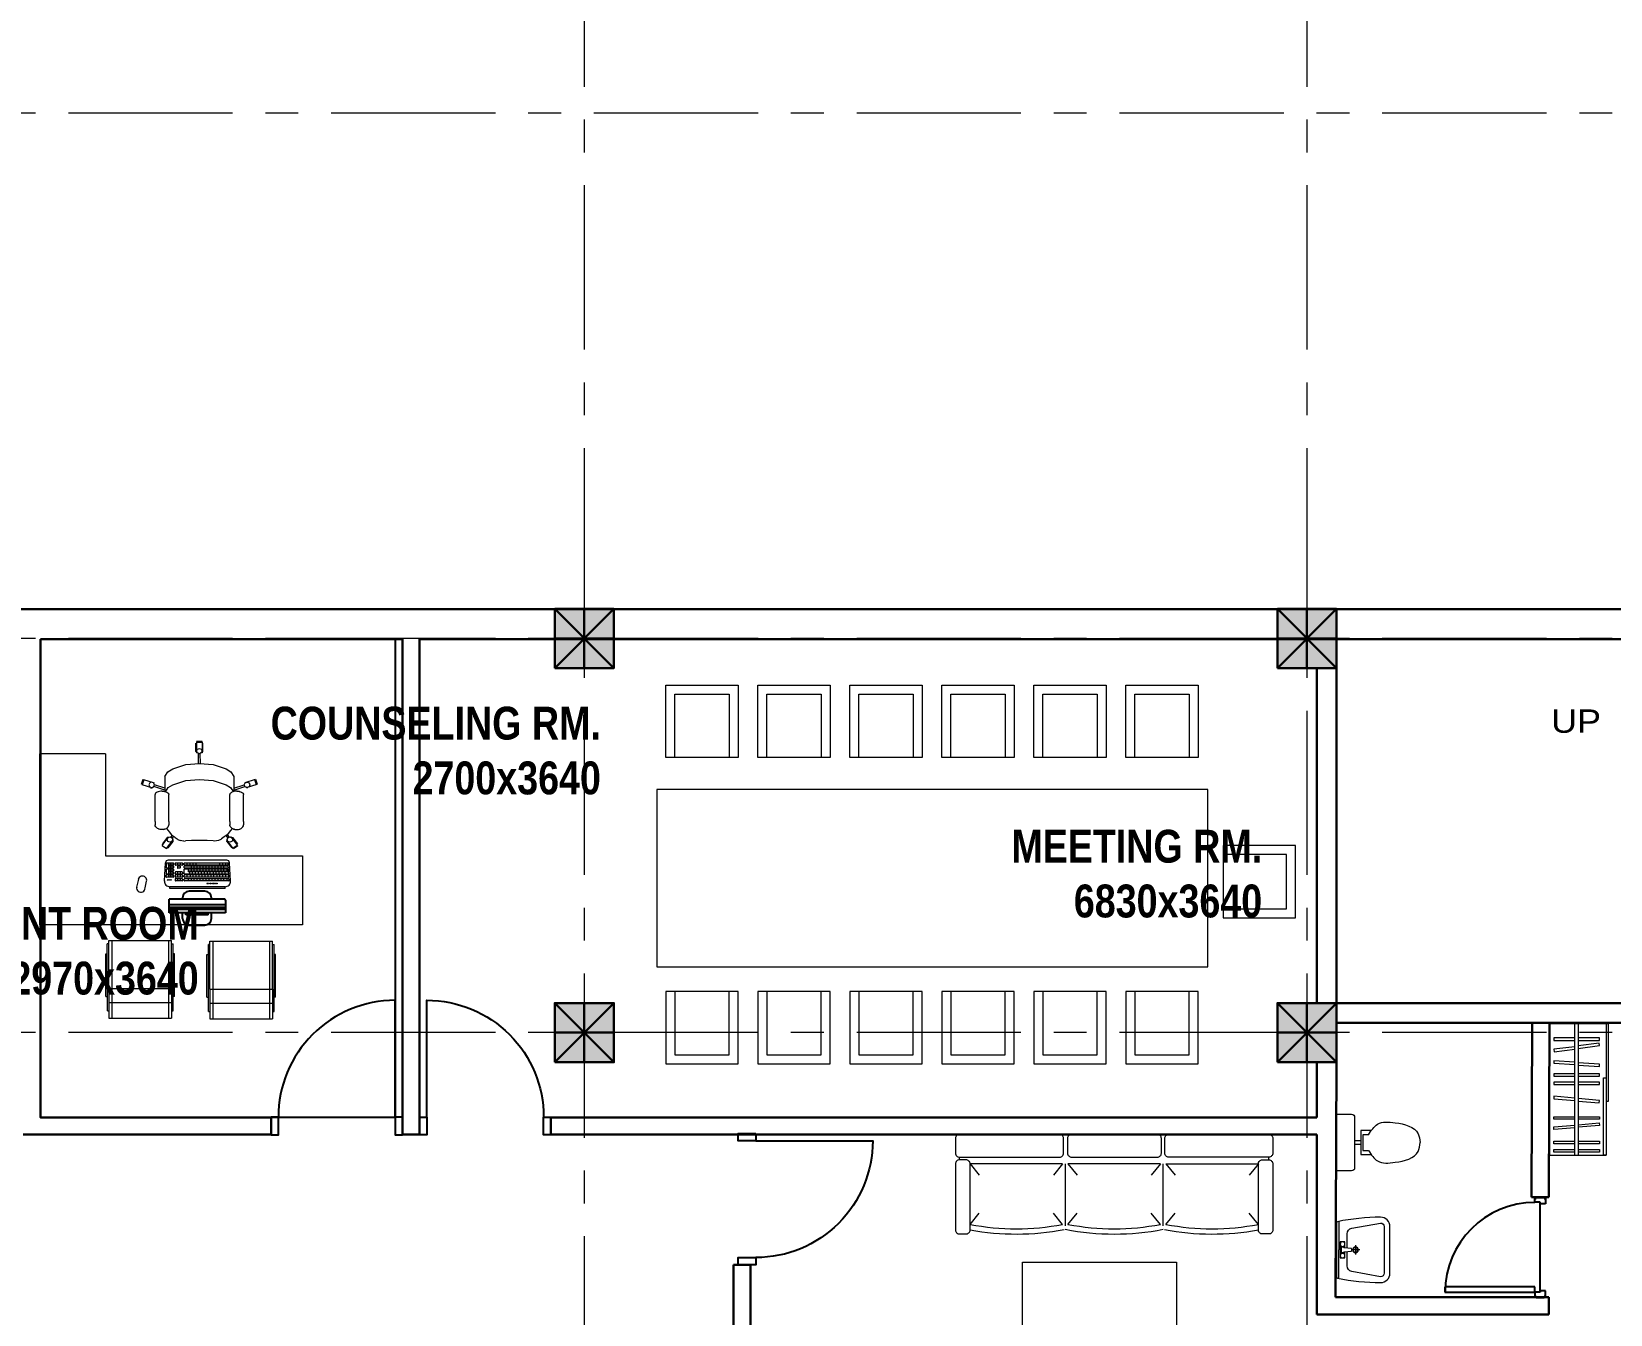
# Model space of a CAD drawing. Header units: metres. Extents: x 319894 to 3389272, y 120 to 6136017.
# Drawn here: x 321651.53 to 321663.54, y 3068011.81 to 3068021.57 of the extents above; entities that cross this region are included whole.
import ezdxf

# ---------------------------------------------------------------- set-up
doc = ezdxf.new("R2010")
doc.units = ezdxf.units.M
doc.header["$MEASUREMENT"] = 0
for name, pattern in [('CENTER', [2, 1.25, -0.25, 0.25, -0.25]), ('HIDDEN', [0.375, 0.25, -0.125]), ('Solid', [0])]:
    doc.linetypes.add(name, pattern=pattern)
doc.layers.get('Defpoints').update_dxf_attribs({"color": 254})
for name, color, linetype, lineweight in [('A 0.13 sanitary', 181, 'Continuous', 0), ('a_MUEBLE', 255, 'Continuous', 5), ('centerline', 255, 'HIDDEN', 5), ('column', 50, 'Continuous', 30), ('Fixtures', 31, 'Continuous', 20), ('furniture', 43, 'Continuous', 18), ('hatch', 252, 'Continuous', 15), ('MOBILIARIO1', 144, 'Continuous', 5), ('waall', 1, 'Continuous', 40), ('wall', 4, 'Continuous', 30)]:
    doc.layers.add(name, color=color, linetype=linetype, lineweight=lineweight)
for name, color, linetype in [('A-TEXT', 7, 'Continuous'), ('door_cad-block.com', 7, 'Continuous'), ('TEXT', 255, 'Continuous')]:
    doc.layers.add(name, color=color, linetype=linetype)
doc.styles.add('Estilo_Generado_3', font='arial.ttf', dxfattribs={"width": 1.1})
doc.styles.get("Standard").update_dxf_attribs({"font": 'arial.ttf'})

# ---------------------------------------------------------------- blocks, each defined once
blk = doc.blocks.new('column')
at = {"layer": 'hatch'}
h = blk.add_hatch(color=256, dxfattribs=at)
h.dxf.hatch_style = 1
h.paths.add_polyline_path([(0, 0), (0.45, 0), (0.45, 0.45), (0, 0.45)])
at = {"layer": 'column'}
for p, q in [((0, 0.45), (0.45, 0)), ((0, 0), (0.45, 0.45)), ((0.225, 0.45), (0.225, 0)), ((0, 0.225), (0.45, 0.225))]:
    blk.add_line(p, q, dxfattribs=at)
blk.add_lwpolyline([(0, 0), (0.45, 0), (0.45, 0.45), (0, 0.45)], close=True, dxfattribs=at)
blk = doc.blocks.new('FINAL GRIDTOP FLOOR')
at = {"layer": 'centerline', "linetype": 'CENTER'}
for p, q in [((322215.75, 3068092.516), (322215.75, 3068054.857)), ((322215.75, 3068092.516), (322215.75, 3068054.857)), ((322221.25, 3068092.516), (322221.25, 3068054.857)), ((322221.25, 3068092.516), (322221.25, 3068054.857)), ((322221.25, 3068092.516), (322221.25, 3068054.857)), ((322221.25, 3068092.516), (322221.25, 3068054.857)), ((322233.073, 3068073.066), (322185.967, 3068073.066)), ((322233.073, 3068069.066), (322185.967, 3068069.066)), ((322233.073, 3068069.066), (322185.967, 3068069.066)), ((322233.073, 3068066.066), (322185.967, 3068066.066)), ((322233.073, 3068066.066), (322185.967, 3068066.066))]:
    blk.add_line(p, q, dxfattribs=at)
at = {"layer": 'wall'}
for p in [(322215.525, 3068068.841), (322221.025, 3068068.841), (322215.525, 3068065.841), (322221.025, 3068065.841)]:
    blk.add_blockref('column', p, dxfattribs=at)
blk = doc.blocks.new('CHAIRCONFERENCE')
for p, q in [((0, 609.6), (0, 0)), ((609.6, 609.6), (0, 609.6)), ((76.2, 533.4), (76.2, 0)), ((533.4, 533.4), (76.2, 533.4)), ((533.4, 0), (533.4, 533.4)), ((609.6, 0), (609.6, 609.6)), ((0, 0), (609.6, 0))]:
    blk.add_line(p, q)
blk = doc.blocks.new('*U629')
at = {"color": 0}
for points in [[(-900, 0), (-850, 0), (-850, 121), (-900, 121)], [(-50, 0), (0, 0), (0, 121), (-50, 121)]]:
    blk.add_lwpolyline(points, close=True, dxfattribs=at)
at = {"color": 0, "linetype": 'ByBlock', "ltscale": 10}
blk.add_lwpolyline([(-850, 0), (-850, -800, 0.414214), (-50, 0)], format="xyb", dxfattribs=at)
blk = doc.blocks.new('SILLA3')
at = {"layer": 'MOBILIARIO1'}
for p, q in [((389.0278, 372.941), (389.0279, 373.3228)), ((389.2082, 373.3228), (389.0279, 373.3228)), ((389.2082, 373.3046), (389.0279, 373.3047)), ((389.0732, 373.3228), (389.0732, 373.3319)), ((389.0732, 373.3319), (389.4805, 373.3318)), ((389.1218, 373.3228), (389.1217, 372.941)), ((389.1605, 373.341), (389.4205, 373.3409)), ((389.1605, 373.341), (389.1605, 373.3319)), ((389.208, 372.9409), (389.2082, 373.3228)), ((389.2082, 373.3228), (389.5005, 373.3227)), ((389.5004, 373.3045), (389.2082, 373.3046)), ((389.4205, 373.3409), (389.4205, 373.3318)), ((389.4805, 373.3227), (389.4805, 373.3318)), ((389.5003, 372.9408), (389.5005, 373.3227)), ((389.208, 372.9591), (389.0278, 372.9592)), ((389.208, 372.9409), (389.0278, 372.941)), ((389.073, 372.9319), (389.073, 372.941)), ((389.073, 372.9319), (389.4803, 372.9318)), ((389.1603, 372.9228), (389.1603, 372.9319)), ((389.1603, 372.9228), (389.4203, 372.9227)), ((389.5003, 372.959), (389.208, 372.9591)), ((389.208, 372.9409), (389.5003, 372.9408)), ((389.4203, 372.9227), (389.4203, 372.9318)), ((389.4803, 372.9408), (389.4803, 372.9318))]:
    blk.add_line(p, q, dxfattribs=at)
blk = doc.blocks.new('chair')
at = {"color": 2}
for p, q in [((321983.037, 3068075.37), (321983.076, 3068075.382)), ((321983.563, 3068075.203), (321983.539, 3068075.236)), ((321982.751, 3068074.924), (321982.751, 3068074.966)), ((321983.037, 3068074.52), (321983.076, 3068074.508))]:
    blk.add_line(p, q, dxfattribs=at)
at = {"layer": 'MOBILIARIO1', "linetype": 'Continuous'}
for p, q in [((321983.037, 3068075.37), (321983.062, 3068075.29)), ((321983.076, 3068075.383), (321983.101, 3068075.302)), ((321983.097, 3068075.301), (321983.101, 3068075.302)), ((321983.103, 3068075.314), (321983.1, 3068075.307)), ((321983.015, 3068075.207), (321983.087, 3068075.208)), ((321983.062, 3068075.29), (321983.066, 3068075.291)), ((321983.102, 3068075.208), (321983.078, 3068075.287)), ((321983.087, 3068075.208), (321983.091, 3068075.208)), ((321983.118, 3068075.208), (321983.09, 3068075.291)), ((321983.091, 3068075.208), (321983.109, 3068075.208)), ((321983.109, 3068075.208), (321983.12, 3068075.208)), ((321983.12, 3068075.208), (321983.128, 3068075.208)), ((321983.126, 3068075.23), (321983.127, 3068075.239)), ((321983.126, 3068075.23), (321983.127, 3068075.22)), ((321983.127, 3068075.24), (321983.128, 3068075.249)), ((321983.127, 3068075.24), (321983.127, 3068075.239)), ((321983.127, 3068075.22), (321983.128, 3068075.21)), ((321983.127, 3068075.22), (321983.127, 3068075.22)), ((321983.128, 3068075.25), (321983.13, 3068075.259)), ((321983.128, 3068075.25), (321983.128, 3068075.249)), ((321983.128, 3068075.21), (321983.13, 3068075.201)), ((321983.128, 3068075.21), (321983.128, 3068075.21)), ((321983.13, 3068075.259), (321983.134, 3068075.267)), ((321983.13, 3068075.201), (321983.134, 3068075.193)), ((321983.134, 3068075.267), (321983.138, 3068075.273)), ((321983.134, 3068075.193), (321983.138, 3068075.186)), ((321983.138, 3068075.273), (321983.142, 3068075.278)), ((321983.138, 3068075.186), (321983.142, 3068075.181)), ((321983.142, 3068075.278), (321983.147, 3068075.281)), ((321983.142, 3068075.181), (321983.147, 3068075.178)), ((321983.147, 3068075.281), (321983.151, 3068075.282)), ((321983.356, 3068075.282), (321983.151, 3068075.282)), ((321983.356, 3068075.282), (321983.365, 3068075.282)), ((321983.365, 3068075.282), (321983.374, 3068075.282)), ((321983.374, 3068075.282), (321983.382, 3068075.282)), ((321983.389, 3068075.281), (321983.382, 3068075.282)), ((321983.391, 3068075.28), (321983.389, 3068075.281)), ((321983.397, 3068075.277), (321983.391, 3068075.28)), ((321983.397, 3068075.182), (321983.391, 3068075.179)), ((321983.403, 3068075.272), (321983.397, 3068075.277)), ((321983.403, 3068075.187), (321983.397, 3068075.182)), ((321983.408, 3068075.266), (321983.403, 3068075.272)), ((321983.408, 3068075.193), (321983.403, 3068075.187)), ((321983.409, 3068075.264), (321983.408, 3068075.266)), ((321983.408, 3068075.193), (321983.409, 3068075.196)), ((321983.413, 3068075.257), (321983.409, 3068075.264)), ((321983.413, 3068075.203), (321983.409, 3068075.196)), ((321983.409, 3068075.195), (321983.426, 3068075.182)), ((321983.414, 3068075.254), (321983.413, 3068075.257)), ((321983.413, 3068075.203), (321983.414, 3068075.206)), ((321983.415, 3068075.25), (321983.414, 3068075.254)), ((321983.414, 3068075.206), (321983.415, 3068075.209)), ((321983.417, 3068075.244), (321983.415, 3068075.25)), ((321983.417, 3068075.216), (321983.415, 3068075.209)), ((321983.417, 3068075.241), (321983.417, 3068075.244)), ((321983.418, 3068075.237), (321983.417, 3068075.241)), ((321983.417, 3068075.219), (321983.418, 3068075.222)), ((321983.417, 3068075.216), (321983.417, 3068075.219)), ((321983.418, 3068075.234), (321983.418, 3068075.237)), ((321983.418, 3068075.23), (321983.418, 3068075.234)), ((321983.418, 3068075.226), (321983.418, 3068075.23)), ((321983.418, 3068075.222), (321983.418, 3068075.226)), ((321983.426, 3068075.182), (321983.458, 3068075.158)), ((321983.539, 3068075.237), (321983.473, 3068075.187)), ((321983.473, 3068075.187), (321983.475, 3068075.184)), ((321983.477, 3068075.19), (321983.478, 3068075.198)), ((321983.478, 3068075.198), (321983.528, 3068075.235)), ((321983.563, 3068075.203), (321983.497, 3068075.153)), ((321983.508, 3068075.155), (321983.558, 3068075.192)), ((321983.147, 3068075.178), (321983.151, 3068075.177)), ((321983.356, 3068075.177), (321983.151, 3068075.177)), ((321983.356, 3068075.177), (321983.365, 3068075.177)), ((321983.365, 3068075.177), (321983.374, 3068075.177)), ((321983.374, 3068075.177), (321983.382, 3068075.177)), ((321983.389, 3068075.178), (321983.382, 3068075.177)), ((321983.382, 3068075.177), (321983.382, 3068075.177)), ((321983.389, 3068075.178), (321983.391, 3068075.179)), ((321983.458, 3068075.158), (321983.475, 3068075.171)), ((321983.458, 3068075.158), (321983.459, 3068075.156)), ((321983.459, 3068075.156), (321983.474, 3068075.135)), ((321983.465, 3068075.148), (321983.483, 3068075.161)), ((321983.474, 3068075.135), (321983.49, 3068075.114)), ((321983.49, 3068075.114), (321983.492, 3068075.112)), ((321983.492, 3068075.112), (321983.494, 3068075.109)), ((321983.494, 3068075.157), (321983.497, 3068075.153)), ((321983.494, 3068075.109), (321983.501, 3068075.092)), ((321983.508, 3068075.155), (321983.501, 3068075.156)), ((321983.501, 3068075.092), (321983.504, 3068075.076)), ((321983.504, 3068075.076), (321983.506, 3068075.06)), ((321982.751, 3068074.966), (321982.833, 3068074.966)), ((321982.823, 3068074.972), (321982.761, 3068074.972)), ((321982.823, 3068074.972), (321982.828, 3068074.966)), ((321982.833, 3068074.966), (321982.833, 3068074.962)), ((321982.916, 3068074.953), (321982.84, 3068074.952)), ((321983.505, 3068075.049), (321983.501, 3068075.003)), ((321983.501, 3068075.004), (321983.501, 3068074.886)), ((321983.506, 3068075.06), (321983.505, 3068075.049)), ((321982.751, 3068074.924), (321982.833, 3068074.924)), ((321982.823, 3068074.919), (321982.761, 3068074.919)), ((321982.828, 3068074.924), (321982.823, 3068074.919)), ((321982.833, 3068074.928), (321982.833, 3068074.924)), ((321982.916, 3068074.938), (321982.84, 3068074.939)), ((321983.501, 3068074.887), (321983.505, 3068074.84)), ((321983.506, 3068074.828), (321983.504, 3068074.813)), ((321983.506, 3068074.828), (321983.505, 3068074.84)), ((321983.134, 3068074.698), (321983.138, 3068074.704)), ((321983.138, 3068074.704), (321983.142, 3068074.709)), ((321983.142, 3068074.709), (321983.147, 3068074.712)), ((321983.147, 3068074.712), (321983.151, 3068074.713)), ((321983.356, 3068074.713), (321983.151, 3068074.713)), ((321983.356, 3068074.713), (321983.365, 3068074.713)), ((321983.365, 3068074.713), (321983.374, 3068074.713)), ((321983.374, 3068074.713), (321983.382, 3068074.713)), ((321983.382, 3068074.713), (321983.382, 3068074.713)), ((321983.389, 3068074.712), (321983.382, 3068074.713)), ((321983.389, 3068074.712), (321983.391, 3068074.711)), ((321983.397, 3068074.708), (321983.391, 3068074.711)), ((321983.403, 3068074.703), (321983.397, 3068074.708)), ((321983.408, 3068074.697), (321983.403, 3068074.703)), ((321983.409, 3068074.695), (321983.426, 3068074.708)), ((321983.426, 3068074.708), (321983.436, 3068074.716)), ((321983.436, 3068074.716), (321983.458, 3068074.732)), ((321983.459, 3068074.734), (321983.458, 3068074.732)), ((321983.459, 3068074.734), (321983.474, 3068074.755)), ((321983.462, 3068074.737), (321983.475, 3068074.727)), ((321983.469, 3068074.748), (321983.483, 3068074.738)), ((321983.473, 3068074.711), (321983.475, 3068074.715)), ((321983.539, 3068074.662), (321983.473, 3068074.711)), ((321983.474, 3068074.755), (321983.479, 3068074.761)), ((321983.478, 3068074.701), (321983.477, 3068074.708)), ((321983.478, 3068074.701), (321983.528, 3068074.664)), ((321983.479, 3068074.761), (321983.49, 3068074.776)), ((321983.492, 3068074.779), (321983.49, 3068074.776)), ((321983.494, 3068074.782), (321983.492, 3068074.779)), ((321983.494, 3068074.782), (321983.501, 3068074.798)), ((321983.494, 3068074.742), (321983.497, 3068074.745)), ((321983.563, 3068074.696), (321983.497, 3068074.745)), ((321983.504, 3068074.813), (321983.501, 3068074.798)), ((321983.501, 3068074.742), (321983.508, 3068074.743)), ((321983.508, 3068074.743), (321983.558, 3068074.706)), ((321983.558, 3068074.706), (321983.559, 3068074.699)), ((321983.015, 3068074.683), (321983.087, 3068074.682)), ((321983.037, 3068074.52), (321983.062, 3068074.601)), ((321983.062, 3068074.601), (321983.066, 3068074.599)), ((321983.076, 3068074.508), (321983.101, 3068074.588)), ((321983.102, 3068074.682), (321983.078, 3068074.603)), ((321983.087, 3068074.682), (321983.091, 3068074.682)), ((321983.118, 3068074.682), (321983.09, 3068074.599)), ((321983.091, 3068074.682), (321983.109, 3068074.682)), ((321983.097, 3068074.589), (321983.101, 3068074.588)), ((321983.103, 3068074.576), (321983.1, 3068074.583)), ((321983.109, 3068074.682), (321983.12, 3068074.682)), ((321983.12, 3068074.682), (321983.128, 3068074.682)), ((321983.126, 3068074.661), (321983.127, 3068074.67)), ((321983.126, 3068074.661), (321983.127, 3068074.651)), ((321983.127, 3068074.671), (321983.128, 3068074.68)), ((321983.127, 3068074.67), (321983.127, 3068074.671)), ((321983.127, 3068074.651), (321983.128, 3068074.641)), ((321983.127, 3068074.651), (321983.127, 3068074.651)), ((321983.128, 3068074.681), (321983.13, 3068074.69)), ((321983.128, 3068074.68), (321983.128, 3068074.681)), ((321983.128, 3068074.641), (321983.13, 3068074.631)), ((321983.128, 3068074.641), (321983.128, 3068074.641)), ((321983.13, 3068074.69), (321983.134, 3068074.698)), ((321983.13, 3068074.631), (321983.134, 3068074.624)), ((321983.134, 3068074.624), (321983.138, 3068074.617)), ((321983.138, 3068074.617), (321983.142, 3068074.612)), ((321983.142, 3068074.612), (321983.147, 3068074.609)), ((321983.147, 3068074.609), (321983.151, 3068074.608)), ((321983.356, 3068074.608), (321983.151, 3068074.608)), ((321983.356, 3068074.608), (321983.365, 3068074.608)), ((321983.365, 3068074.608), (321983.374, 3068074.608)), ((321983.374, 3068074.608), (321983.382, 3068074.608)), ((321983.389, 3068074.609), (321983.382, 3068074.608)), ((321983.391, 3068074.61), (321983.389, 3068074.609)), ((321983.397, 3068074.613), (321983.391, 3068074.61)), ((321983.403, 3068074.618), (321983.397, 3068074.613)), ((321983.408, 3068074.624), (321983.403, 3068074.618)), ((321983.408, 3068074.697), (321983.409, 3068074.695)), ((321983.409, 3068074.626), (321983.408, 3068074.624)), ((321983.413, 3068074.687), (321983.409, 3068074.695)), ((321983.413, 3068074.634), (321983.409, 3068074.626)), ((321983.413, 3068074.687), (321983.414, 3068074.685)), ((321983.414, 3068074.636), (321983.413, 3068074.634)), ((321983.414, 3068074.685), (321983.415, 3068074.681)), ((321983.415, 3068074.64), (321983.414, 3068074.636)), ((321983.417, 3068074.675), (321983.415, 3068074.681)), ((321983.417, 3068074.646), (321983.415, 3068074.64)), ((321983.417, 3068074.675), (321983.417, 3068074.672)), ((321983.417, 3068074.672), (321983.418, 3068074.668)), ((321983.418, 3068074.653), (321983.417, 3068074.649)), ((321983.417, 3068074.649), (321983.417, 3068074.646)), ((321983.418, 3068074.668), (321983.418, 3068074.665)), ((321983.418, 3068074.665), (321983.418, 3068074.661)), ((321983.418, 3068074.661), (321983.418, 3068074.657)), ((321983.418, 3068074.657), (321983.418, 3068074.653)), ((321983.539, 3068074.662), (321983.563, 3068074.696))]:
    blk.add_line(p, q, dxfattribs=at)
for points in [[(321983.098, 3068075.308), (321983.092, 3068075.293), (321983.078, 3068075.287), (321983.063, 3068075.293), (321983.057, 3068075.308), (321983.063, 3068075.323), (321983.078, 3068075.329), (321983.092, 3068075.323)], [(321983.515, 3068075.178), (321983.509, 3068075.163), (321983.495, 3068075.157), (321983.48, 3068075.163), (321983.474, 3068075.178), (321983.48, 3068075.193), (321983.495, 3068075.199), (321983.509, 3068075.193)], [(321982.841, 3068074.945), (321982.835, 3068074.93), (321982.821, 3068074.924), (321982.806, 3068074.93), (321982.8, 3068074.945), (321982.806, 3068074.96), (321982.821, 3068074.966), (321982.835, 3068074.96)], [(321983.515, 3068074.721), (321983.509, 3068074.706), (321983.495, 3068074.7), (321983.48, 3068074.706), (321983.474, 3068074.721), (321983.48, 3068074.736), (321983.495, 3068074.742), (321983.509, 3068074.736)], [(321983.098, 3068074.582), (321983.092, 3068074.597), (321983.078, 3068074.603), (321983.063, 3068074.597), (321983.057, 3068074.582), (321983.063, 3068074.567), (321983.078, 3068074.561), (321983.092, 3068074.567)]]:
    blk.add_lwpolyline(points, close=True, dxfattribs=at)
for points in [[(321982.955, 3068075.149), (321982.979, 3068075.184), (321983.015, 3068075.207)], [(321983.077, 3068075.149), (321983.098, 3068075.181), (321983.13, 3068075.204)], [(321982.916, 3068074.945), (321982.924, 3068075.049), (321982.955, 3068075.149)], [(321983.038, 3068074.945), (321983.046, 3068075.049), (321983.077, 3068075.149)], [(321982.955, 3068074.742), (321982.924, 3068074.841), (321982.916, 3068074.945)], [(321983.077, 3068074.742), (321983.046, 3068074.841), (321983.038, 3068074.945)], [(321983.015, 3068074.683), (321982.979, 3068074.706), (321982.955, 3068074.742)], [(321983.13, 3068074.687), (321983.098, 3068074.709), (321983.077, 3068074.742)]]:
    blk.add_lwpolyline(points, dxfattribs=at)
blk = doc.blocks.new('desktop')
at = {"layer": 'a_MUEBLE', "color": 8}
for p, q in [((321984.496, 3068129.625), (321984.496, 3068129.179)), ((321984.654, 3068129.654), (321984.516, 3068129.646)), ((321984.517, 3068129.633), (321984.517, 3068129.302)), ((321984.517, 3068129.615), (321984.533, 3068129.615)), ((321984.531, 3068129.636), (321984.519, 3068129.635)), ((321984.533, 3068129.634), (321984.533, 3068129.302)), ((321984.54, 3068129.634), (321984.54, 3068129.302)), ((321984.554, 3068129.637), (321984.542, 3068129.636)), ((321984.556, 3068129.635), (321984.556, 3068129.302)), ((321984.563, 3068129.635), (321984.563, 3068129.302)), ((321984.563, 3068129.624), (321984.579, 3068129.624)), ((321984.577, 3068129.638), (321984.565, 3068129.638)), ((321984.579, 3068129.636), (321984.579, 3068129.33)), ((321984.585, 3068129.637), (321984.585, 3068129.33)), ((321984.599, 3068129.64), (321984.588, 3068129.639)), ((321984.602, 3068129.637), (321984.602, 3068129.302)), ((321984.608, 3068129.638), (321984.608, 3068129.302)), ((321984.608, 3068129.616), (321984.625, 3068129.616)), ((321984.622, 3068129.641), (321984.61, 3068129.64)), ((321984.625, 3068129.638), (321984.625, 3068129.302)), ((321984.637, 3068129.64), (321984.637, 3068129.302)), ((321984.637, 3068129.624), (321984.653, 3068129.624)), ((321984.651, 3068129.643), (321984.639, 3068129.643)), ((321984.653, 3068129.641), (321984.653, 3068129.302)), ((321984.517, 3068129.592), (321984.533, 3068129.592)), ((321984.517, 3068129.57), (321984.533, 3068129.57)), ((321984.54, 3068129.601), (321984.556, 3068129.601)), ((321984.54, 3068129.579), (321984.556, 3068129.579)), ((321984.54, 3068129.556), (321984.556, 3068129.556)), ((321984.54, 3068129.533), (321984.556, 3068129.533)), ((321984.54, 3068129.511), (321984.556, 3068129.511)), ((321984.563, 3068129.601), (321984.579, 3068129.601)), ((321984.563, 3068129.579), (321984.579, 3068129.579)), ((321984.563, 3068129.556), (321984.579, 3068129.556)), ((321984.563, 3068129.533), (321984.579, 3068129.533)), ((321984.563, 3068129.511), (321984.579, 3068129.511)), ((321984.585, 3068129.61), (321984.602, 3068129.61)), ((321984.585, 3068129.588), (321984.602, 3068129.588)), ((321984.585, 3068129.565), (321984.602, 3068129.565)), ((321984.585, 3068129.542), (321984.602, 3068129.542)), ((321984.585, 3068129.52), (321984.602, 3068129.52)), ((321984.585, 3068129.497), (321984.602, 3068129.497)), ((321984.608, 3068129.593), (321984.625, 3068129.593)), ((321984.608, 3068129.57), (321984.625, 3068129.57)), ((321984.608, 3068129.548), (321984.625, 3068129.548)), ((321984.608, 3068129.525), (321984.625, 3068129.525)), ((321984.608, 3068129.503), (321984.625, 3068129.503)), ((321984.637, 3068129.601), (321984.653, 3068129.601)), ((321984.637, 3068129.579), (321984.653, 3068129.579)), ((321984.637, 3068129.556), (321984.653, 3068129.556)), ((321984.637, 3068129.533), (321984.653, 3068129.533)), ((321984.637, 3068129.511), (321984.653, 3068129.511)), ((321984.697, 3068129.612), (321984.697, 3068129.192)), ((321984.712, 3068129.612), (321984.697, 3068129.612)), ((321984.712, 3068129.612), (321984.712, 3068129.192)), ((321984.517, 3068129.389), (321984.533, 3068129.389)), ((321984.54, 3068129.488), (321984.556, 3068129.488)), ((321984.54, 3068129.466), (321984.556, 3068129.466)), ((321984.54, 3068129.443), (321984.556, 3068129.443)), ((321984.54, 3068129.421), (321984.556, 3068129.421)), ((321984.54, 3068129.398), (321984.556, 3068129.398)), ((321984.54, 3068129.375), (321984.556, 3068129.375)), ((321984.563, 3068129.488), (321984.579, 3068129.488)), ((321984.563, 3068129.466), (321984.579, 3068129.466)), ((321984.563, 3068129.443), (321984.579, 3068129.443)), ((321984.563, 3068129.421), (321984.579, 3068129.421)), ((321984.563, 3068129.398), (321984.579, 3068129.398)), ((321984.563, 3068129.375), (321984.579, 3068129.375)), ((321984.585, 3068129.475), (321984.602, 3068129.475)), ((321984.585, 3068129.452), (321984.602, 3068129.452)), ((321984.585, 3068129.429), (321984.602, 3068129.429)), ((321984.585, 3068129.407), (321984.602, 3068129.407)), ((321984.585, 3068129.384), (321984.602, 3068129.384)), ((321984.608, 3068129.48), (321984.625, 3068129.48)), ((321984.608, 3068129.458), (321984.625, 3068129.458)), ((321984.608, 3068129.435), (321984.625, 3068129.435)), ((321984.608, 3068129.412), (321984.625, 3068129.412)), ((321984.608, 3068129.39), (321984.625, 3068129.39)), ((321984.637, 3068129.488), (321984.653, 3068129.488)), ((321984.637, 3068129.466), (321984.653, 3068129.466)), ((321984.637, 3068129.443), (321984.653, 3068129.443)), ((321984.637, 3068129.421), (321984.653, 3068129.421)), ((321984.637, 3068129.398), (321984.653, 3068129.398)), ((321984.637, 3068129.375), (321984.653, 3068129.375)), ((321984.517, 3068129.367), (321984.533, 3068129.367)), ((321984.517, 3068129.344), (321984.533, 3068129.344)), ((321984.517, 3068129.322), (321984.533, 3068129.322)), ((321984.517, 3068129.285), (321984.517, 3068129.234)), ((321984.517, 3068129.269), (321984.533, 3068129.269)), ((321984.519, 3068129.299), (321984.531, 3068129.299)), ((321984.519, 3068129.287), (321984.531, 3068129.287)), ((321984.533, 3068129.285), (321984.533, 3068129.234)), ((321984.54, 3068129.353), (321984.556, 3068129.353)), ((321984.54, 3068129.267), (321984.54, 3068129.253)), ((321984.542, 3068129.299), (321984.554, 3068129.299)), ((321984.542, 3068129.269), (321984.554, 3068129.269)), ((321984.556, 3068129.267), (321984.556, 3068129.253)), ((321984.563, 3068129.353), (321984.579, 3068129.353)), ((321984.563, 3068129.33), (321984.585, 3068129.33)), ((321984.565, 3068129.299), (321984.6, 3068129.299)), ((321984.585, 3068129.362), (321984.602, 3068129.362)), ((321984.585, 3068129.342), (321984.602, 3068129.342)), ((321984.585, 3068129.285), (321984.585, 3068129.234)), ((321984.585, 3068129.269), (321984.602, 3068129.269)), ((321984.588, 3068129.287), (321984.6, 3068129.287)), ((321984.602, 3068129.285), (321984.602, 3068129.234)), ((321984.608, 3068129.367), (321984.625, 3068129.367)), ((321984.608, 3068129.345), (321984.625, 3068129.345)), ((321984.608, 3068129.322), (321984.625, 3068129.322)), ((321984.608, 3068129.285), (321984.608, 3068129.234)), ((321984.608, 3068129.269), (321984.625, 3068129.269)), ((321984.611, 3068129.299), (321984.622, 3068129.299)), ((321984.611, 3068129.287), (321984.622, 3068129.287)), ((321984.625, 3068129.285), (321984.625, 3068129.234)), ((321984.637, 3068129.353), (321984.653, 3068129.353)), ((321984.637, 3068129.33), (321984.653, 3068129.33)), ((321984.637, 3068129.285), (321984.637, 3068129.234)), ((321984.637, 3068129.269), (321984.653, 3068129.269)), ((321984.639, 3068129.299), (321984.651, 3068129.299)), ((321984.639, 3068129.287), (321984.651, 3068129.287)), ((321984.653, 3068129.285), (321984.653, 3068129.234)), ((321984.654, 3068129.151), (321984.516, 3068129.158)), ((321984.517, 3068129.25), (321984.533, 3068129.25)), ((321984.517, 3068129.217), (321984.517, 3068129.171)), ((321984.517, 3068129.207), (321984.533, 3068129.207)), ((321984.517, 3068129.194), (321984.533, 3068129.194)), ((321984.517, 3068129.182), (321984.556, 3068129.182)), ((321984.519, 3068129.232), (321984.531, 3068129.232)), ((321984.519, 3068129.22), (321984.531, 3068129.22)), ((321984.554, 3068129.167), (321984.519, 3068129.169)), ((321984.533, 3068129.217), (321984.533, 3068129.182)), ((321984.54, 3068129.217), (321984.54, 3068129.182)), ((321984.54, 3068129.207), (321984.556, 3068129.207)), ((321984.54, 3068129.194), (321984.556, 3068129.194)), ((321984.542, 3068129.25), (321984.554, 3068129.25)), ((321984.542, 3068129.22), (321984.554, 3068129.22)), ((321984.556, 3068129.217), (321984.556, 3068129.169)), ((321984.563, 3068129.217), (321984.563, 3068129.169)), ((321984.563, 3068129.207), (321984.579, 3068129.207)), ((321984.563, 3068129.194), (321984.579, 3068129.194)), ((321984.563, 3068129.182), (321984.602, 3068129.182)), ((321984.565, 3068129.22), (321984.577, 3068129.22)), ((321984.599, 3068129.165), (321984.565, 3068129.166)), ((321984.579, 3068129.217), (321984.579, 3068129.182)), ((321984.585, 3068129.25), (321984.602, 3068129.25)), ((321984.585, 3068129.217), (321984.585, 3068129.182)), ((321984.585, 3068129.207), (321984.602, 3068129.207)), ((321984.585, 3068129.194), (321984.602, 3068129.194)), ((321984.588, 3068129.232), (321984.6, 3068129.232)), ((321984.588, 3068129.22), (321984.6, 3068129.22)), ((321984.602, 3068129.217), (321984.602, 3068129.167)), ((321984.608, 3068129.25), (321984.625, 3068129.25)), ((321984.608, 3068129.217), (321984.608, 3068129.166)), ((321984.608, 3068129.207), (321984.625, 3068129.207)), ((321984.608, 3068129.194), (321984.625, 3068129.194)), ((321984.608, 3068129.182), (321984.625, 3068129.182)), ((321984.622, 3068129.163), (321984.61, 3068129.164)), ((321984.611, 3068129.232), (321984.622, 3068129.232)), ((321984.611, 3068129.22), (321984.622, 3068129.22)), ((321984.625, 3068129.217), (321984.625, 3068129.166)), ((321984.637, 3068129.25), (321984.653, 3068129.25)), ((321984.639, 3068129.232), (321984.651, 3068129.232)), ((321984.712, 3068129.192), (321984.697, 3068129.192)), ((321984.707, 3068129.003), (321984.656, 3068129.015)), ((321984.641, 3068128.952), (321984.701, 3068128.939))]:
    blk.add_line(p, q, dxfattribs=at)
at = {"layer": 'a_MUEBLE', "color": 8, "lineweight": -3}
for p, q in [((321984.799, 3068129.615), (321984.895, 3068129.615)), ((321984.835, 3068129.615), (321984.835, 3068129.186)), ((321984.855, 3068129.615), (321984.855, 3068129.186)), ((321984.863, 3068129.615), (321984.863, 3068129.186)), ((321984.872, 3068129.615), (321984.872, 3068129.186)), ((321984.895, 3068129.615), (321984.895, 3068129.186)), ((321984.793, 3068129.508), (321984.782, 3068129.508)), ((321984.793, 3068129.609), (321984.793, 3068129.186)), ((321984.939, 3068129.508), (321984.895, 3068129.508)), ((321984.732, 3068129.458), (321984.732, 3068129.339)), ((321984.911, 3068129.483), (321984.895, 3068129.483)), ((321984.911, 3068129.483), (321984.911, 3068129.313)), ((321984.989, 3068129.339), (321984.989, 3068129.458)), ((321984.782, 3068129.289), (321984.793, 3068129.289)), ((321984.911, 3068129.313), (321984.895, 3068129.313)), ((321984.939, 3068129.289), (321984.895, 3068129.289)), ((321984.895, 3068129.186), (321984.793, 3068129.186))]:
    blk.add_line(p, q, dxfattribs=at)
at = {"layer": 'a_MUEBLE', "color": 8}
for centre in [(321984.673, 3068129.549), (321984.673, 3068129.537), (321984.673, 3068129.525), (321984.673, 3068129.513), (321984.673, 3068129.501), (321984.673, 3068129.489), (321984.673, 3068129.477), (321984.646, 3068129.199), (321984.646, 3068129.187), (321984.646, 3068129.175)]:
    blk.add_circle(centre, 0.00275, dxfattribs=at)
for centre, radius, start, end in [((321984.516, 3068129.625), 0.0206, 90, 180), ((321984.519, 3068129.633), 0.00234, 93.0941, 180), ((321984.531, 3068129.634), 0.00234, 360, 93.0941), ((321984.542, 3068129.634), 0.00234, 93.0941, 180), ((321984.554, 3068129.635), 0.00234, 360, 93.0941), ((321984.565, 3068129.635), 0.00234, 93.0941, 180), ((321984.577, 3068129.636), 0.00234, 360, 93.0941), ((321984.588, 3068129.637), 0.00234, 93.0941, 180), ((321984.6, 3068129.637), 0.00234, 360, 93.0941), ((321984.611, 3068129.638), 0.00234, 93.0941, 180), ((321984.622, 3068129.638), 0.00234, 360, 93.0941), ((321984.639, 3068129.64), 0.00234, 93.0941, 180), ((321984.651, 3068129.641), 0.00234, 360, 93.0941), ((321984.656, 3068129.612), 0.0412, 0, 93.0941), ((321984.519, 3068129.302), 0.00234, 180, 270), ((321984.519, 3068129.285), 0.00234, 90, 180), ((321984.531, 3068129.302), 0.00234, 270, 360), ((321984.531, 3068129.285), 0.00234, 360, 90), ((321984.542, 3068129.302), 0.00234, 180, 270), ((321984.542, 3068129.267), 0.00234, 90, 180), ((321984.554, 3068129.302), 0.00234, 270, 360), ((321984.554, 3068129.267), 0.00234, 360, 90), ((321984.565, 3068129.302), 0.00234, 180, 270), ((321984.588, 3068129.285), 0.00234, 90, 180), ((321984.6, 3068129.302), 0.00234, 270, 360), ((321984.6, 3068129.285), 0.00234, 360, 90), ((321984.611, 3068129.302), 0.00234, 180, 270), ((321984.611, 3068129.285), 0.00234, 90, 180), ((321984.622, 3068129.302), 0.00234, 270, 360), ((321984.622, 3068129.285), 0.00234, 360, 90), ((321984.639, 3068129.302), 0.00234, 180, 270), ((321984.639, 3068129.285), 0.00234, 90, 180), ((321984.651, 3068129.302), 0.00234, 270, 360), ((321984.651, 3068129.285), 0.00234, 360, 90), ((321984.516, 3068129.179), 0.0206, 180, 270), ((321984.519, 3068129.234), 0.00234, 180, 270), ((321984.519, 3068129.217), 0.00234, 90, 180), ((321984.519, 3068129.171), 0.00234, 180, 266.9059), ((321984.531, 3068129.234), 0.00234, 270, 360), ((321984.531, 3068129.217), 0.00234, 360, 90), ((321984.542, 3068129.253), 0.00234, 180, 270), ((321984.542, 3068129.217), 0.00234, 90, 180), ((321984.554, 3068129.253), 0.00234, 270, 360), ((321984.554, 3068129.217), 0.00234, 360, 90), ((321984.554, 3068129.169), 0.00234, 266.9059, 360), ((321984.565, 3068129.217), 0.00234, 90, 180), ((321984.565, 3068129.169), 0.00234, 180, 266.9059), ((321984.577, 3068129.217), 0.00234, 360, 90), ((321984.588, 3068129.234), 0.00234, 180, 270), ((321984.588, 3068129.217), 0.00234, 90, 180), ((321984.6, 3068129.167), 0.00234, 266.9059, 360), ((321984.6, 3068129.234), 0.00234, 270, 360), ((321984.6, 3068129.217), 0.00234, 360, 90), ((321984.611, 3068129.234), 0.00234, 180, 270), ((321984.611, 3068129.217), 0.00234, 90, 180), ((321984.611, 3068129.166), 0.00234, 180, 266.9059), ((321984.622, 3068129.234), 0.00234, 270, 360), ((321984.622, 3068129.217), 0.00234, 360, 90), ((321984.622, 3068129.166), 0.00234, 266.9059, 360), ((321984.639, 3068129.234), 0.00234, 180, 270), ((321984.651, 3068129.234), 0.00234, 270, 360), ((321984.656, 3068129.192), 0.0412, 266.9059, 0), ((321984.649, 3068128.983), 0.0324, 76.9205, 258.5144), ((321984.707, 3068128.971), 0.0324, 257.7174, 90)]:
    blk.add_arc(centre, radius, start, end, dxfattribs=at)
at = {"layer": 'a_MUEBLE', "color": 8, "lineweight": -3}
for centre, radius, start, end in [((321984.799, 3068129.609), 0.00625, 90, 180), ((321984.782, 3068129.458), 0.05, 90, 180), ((321984.939, 3068129.458), 0.05, 0, 90), ((321984.782, 3068129.339), 0.05, 180, 270), ((321984.939, 3068129.339), 0.05, 270, 0)]:
    blk.add_arc(centre, radius, start, end, dxfattribs=at)
blk = doc.blocks.new('charpi western plan with cistern')
at = {"linetype": 'Continuous'}
for p, q in [((-16, 202), (-16, 150)), ((16, 150), (16, 202))]:
    blk.add_line(p, q, dxfattribs=at)
for points in [[(100, 288), (100, 202), (-100, 202), (-100, 288)], [(65, 265), (65, 217), (-65, 217), (-65, 265)]]:
    blk.add_lwpolyline(points, dxfattribs=at)
blk.add_lwpolyline([(235, 125, 0.414214), (210, 150), (210, 150), (-210, 150), (-210, 150, 0.414214), (-235, 125), (-235, 125), (-235, 0), (235, 0)], format="xyb", close=True, dxfattribs=at)
for points in [[(-65, 265), (-153, 341), (-164, 486), (-73, 677), (0, 694)], [(65, 265), (153, 341), (165, 486), (73, 677), (0, 694)]]:
    blk.add_spline(points, degree=3)
blk = doc.blocks.new('mb-lavabo1')
at = {"linetype": 'Continuous'}
for p, q in [((-236, -19), (0, -19)), ((31, -40), (-31, -40)), ((236, -19), (0, -19))]:
    blk.add_line(p, q, dxfattribs=at)
at = {"color": 44, "linetype": 'Continuous'}
for p, q in [((-29, -50), (-19, -50)), ((0, -193), (0, -128)), ((29, -50), (19, -50))]:
    blk.add_line(p, q, dxfattribs=at)
at = {"linetype": 'Continuous'}
blk.add_lwpolyline([(234, -8, -0.0504), (271, -366, -0.414891), (194, -443), (0, -443), (-194, -443, -0.414891), (-271, -366, -0.0504), (-234, -8, -0.355722), (-225, 0), (225, 0, -0.355722)], format="xyb", close=True, dxfattribs=at)
for points in [[(-15, -87), (-133, -87, 0.366998), (-180, -127), (-223, -366, 0.414891), (-194, -395), (0, -395), (194, -395, 0.414891), (223, -366), (180, -127, 0.366998), (133, -87), (15, -87)], [(31, -60), (22, -60, 0.385832), (17, -64), (11, -125, -0.270314), (-11, -125), (-17, -64, 0.385832), (-22, -60), (-31, -60)]]:
    blk.add_lwpolyline(points, format="xyb", dxfattribs=at)
blk.add_lwpolyline([(-17, -69), (-67, -69), (-67, -50), (-67, -31), (0, -31), (67, -31), (67, -50), (67, -69), (17, -69)], dxfattribs=at)
at = {"color": 44, "linetype": 'Continuous'}
blk.add_lwpolyline([(-39, -157), (0, -157), (39, -157)], dxfattribs=at)
for centre in [(-48, -50), (48, -50), (0, -157)]:
    blk.add_circle(centre, 19.3, dxfattribs=at)
at = {"linetype": 'Continuous'}
blk.add_circle((0, -157), 24.1, dxfattribs=at)
blk = doc.blocks.new('cabinet')
at = {"layer": 'furniture', "linetype": 'Solid'}
for p, q in [((2257.363, 991.728), (2257.363, 992.728)), ((2257.363, 992.728), (2257.794, 992.728)), ((2257.557, 992.728), (2257.557, 991.728)), ((2257.582, 991.728), (2257.582, 992.728)), ((2257.794, 991.728), (2257.363, 991.728))]:
    blk.add_line(p, q, dxfattribs=at)
for points in [[(2257.557, 992.704), (2257.397, 992.704), (2257.397, 992.685)], [(2257.397, 992.685), (2257.557, 992.685)], [(2257.582, 992.685), (2257.745, 992.685), (2257.745, 992.704), (2257.582, 992.704)], [(2257.557, 992.641), (2257.397, 992.641), (2257.397, 992.622)], [(2257.397, 992.622), (2257.557, 992.622)], [(2257.582, 992.622), (2257.745, 992.622), (2257.745, 992.641), (2257.582, 992.641)], [(2257.557, 992.519), (2257.398, 992.532), (2257.397, 992.513)], [(2257.397, 992.513), (2257.557, 992.5)], [(2257.557, 992.454), (2257.397, 992.454), (2257.397, 992.435)], [(2257.397, 992.435), (2257.557, 992.435)], [(2257.582, 992.496), (2257.743, 992.483), (2257.745, 992.502), (2257.582, 992.515)], [(2257.582, 992.435), (2257.745, 992.435), (2257.745, 992.454), (2257.582, 992.454)], [(2257.397, 992.299), (2257.557, 992.312)], [(2257.582, 992.316), (2257.743, 992.329), (2257.745, 992.311), (2257.582, 992.297)], [(2257.557, 992.293), (2257.398, 992.28), (2257.397, 992.299)], [(2257.397, 992.19), (2257.557, 992.19)], [(2257.557, 992.171), (2257.397, 992.171), (2257.397, 992.19)], [(2257.582, 992.19), (2257.745, 992.19), (2257.745, 992.171), (2257.582, 992.171)], [(2257.557, 992.108), (2257.397, 992.108), (2257.397, 992.127)], [(2257.397, 992.127), (2257.557, 992.127)], [(2257.582, 992.127), (2257.745, 992.127), (2257.745, 992.108), (2257.582, 992.108)], [(2257.397, 992.028), (2257.557, 992.039)], [(2257.557, 992.02), (2257.398, 992.009), (2257.397, 992.028)], [(2257.582, 992.043), (2257.744, 992.054), (2257.745, 992.036), (2257.582, 992.024)], [(2257.557, 991.902), (2257.397, 991.922), (2257.4, 991.941)], [(2257.557, 991.835), (2257.397, 991.835), (2257.397, 991.854)], [(2257.397, 991.854), (2257.557, 991.854)], [(2257.4, 991.941), (2257.557, 991.921)], [(2257.582, 991.915), (2257.745, 991.894), (2257.742, 991.875), (2257.582, 991.896)], [(2257.582, 991.854), (2257.745, 991.854), (2257.745, 991.835), (2257.582, 991.835)]]:
    blk.add_lwpolyline(points, dxfattribs=at)
for points in [[(2257.794, 992.138), (2257.794, 992.728), (2257.775, 992.728), (2257.775, 992.138)], [(2257.813, 992.318), (2257.813, 991.728), (2257.794, 991.728), (2257.794, 992.318)]]:
    blk.add_lwpolyline(points, close=True, dxfattribs=at)
blk = doc.blocks.new('tdoor')
at = {"layer": 'door_cad-block.com'}
for p, q in [((322300.934, 3068151.47, -0.017), (322300.934, 3068152.155, -0.017)), ((322300.934, 3068152.155, -0.017), (322300.975, 3068152.155, -0.017)), ((322300.975, 3068152.155, -0.017), (322300.975, 3068151.47, -0.017)), ((322300.261, 3068151.461, -0.017), (322300.252, 3068151.461, -0.017)), ((322300.252, 3068151.461, -0.017), (322300.252, 3068151.399, -0.017)), ((322300.252, 3068151.399, -0.017), (322300.261, 3068151.399, -0.017)), ((322300.29, 3068151.47, -0.017), (322300.261, 3068151.47, -0.017)), ((322300.261, 3068151.47, -0.017), (322300.261, 3068151.461, -0.017)), ((322300.261, 3068151.399, -0.017), (322300.261, 3068151.39, -0.017)), ((322300.261, 3068151.39, -0.017), (322300.302, 3068151.39, -0.017)), ((322300.29, 3068151.43, -0.017), (322300.29, 3068151.47, -0.017)), ((322300.302, 3068151.43, -0.017), (322300.29, 3068151.43, -0.017)), ((322300.963, 3068151.43, -0.017), (322300.302, 3068151.43, -0.017)), ((322300.302, 3068151.39, -0.017), (322300.302, 3068151.43, -0.017)), ((322300.975, 3068151.47, -0.017), (322300.934, 3068151.47, -0.017)), ((322300.963, 3068151.43, -0.017), (322300.975, 3068151.43, -0.017)), ((322300.963, 3068151.39, -0.017), (322300.963, 3068151.43, -0.017)), ((322301.004, 3068151.39, -0.017), (322300.963, 3068151.39, -0.017)), ((322300.975, 3068151.43, -0.017), (322300.975, 3068151.47, -0.017)), ((322300.975, 3068151.47, -0.017), (322301.004, 3068151.47, -0.017)), ((322301.004, 3068151.47, -0.017), (322301.004, 3068151.461, -0.017)), ((322301.004, 3068151.461, -0.017), (322301.014, 3068151.461, -0.017)), ((322301.014, 3068151.399, -0.017), (322301.004, 3068151.399, -0.017)), ((322301.004, 3068151.399, -0.017), (322301.004, 3068151.39, -0.017)), ((322301.014, 3068151.461, -0.017), (322301.014, 3068151.399, -0.017))]:
    blk.add_line(p, q, dxfattribs=at)
at = {"layer": 'door_cad-block.com', "extrusion": (0, 0, -1)}
blk.add_ellipse((322300.975, 3068151.47, -0.017), major_axis=(-0.484, 0.484), ratio=1, start_param=5.497787, end_param=7.068583, dxfattribs=at)
blk = doc.blocks.new('SALOND')
for p, q in [((-1175, -194), (-1175, -173)), ((-391, -224), (-1095, -224)), ((-1095, -224), (-1025, -311)), ((-391, -224), (-461, -311)), ((-350, -224), (354, -224)), ((-350, -224), (-280, -311)), ((-350, -224), (-280, -311)), ((354, -224), (284, -311)), ((395, -224), (1099, -224)), ((395, -224), (465, -311)), ((1099, -224), (1029, -311)), ((1180, -194), (1180, -173)), ((-1095, -687), (-1025, -600)), ((-391, -687), (-461, -600)), ((-350, -687), (-280, -600)), ((354, -687), (284, -600)), ((395, -687), (465, -600)), ((1099, -687), (1029, -600))]:
    blk.add_line(p, q)
for points in [[(-383, -143), (-383, -30, 0.414214), (-413, 0), (-1175, 0, 0.414214), (-1205, -30), (-1205, -143, 0.414214), (-1175, -173), (-413, -173, 0.414214)], [(-357, -143), (-357, -30, -0.414214), (-327, 0), (327, 0, -0.414214), (357, -30), (357, -143, -0.414214), (327, -173), (-327, -173, -0.414214)], [(388, -143), (388, -30, -0.414214), (418, 0), (1180, 0, -0.414214), (1210, -30), (1210, -143, -0.414214), (1180, -173), (418, -173, -0.414214)], [(-1205, -224), (-1205, -728, 0.414214), (-1175, -758), (-1125, -758, 0.414214), (-1095, -728), (-1095, -224, 0.414214), (-1125, -194), (-1175, -194, 0.414214)], [(1210, -224), (1210, -728, -0.414214), (1180, -758), (1129, -758, -0.414214), (1099, -728), (1099, -224, -0.414214), (1129, -194), (1180, -194, -0.414214)]]:
    blk.add_lwpolyline(points, format="xyb", close=True)
for points in [[(-369, -225), (-369, -695)], [(376, -225), (376, -695)]]:
    blk.add_lwpolyline(points)
for centre, radius, start, end in [((-743, 1140), 1861, 259.0974, 280.9026), ((2, 1140), 1861, 259.0974, 280.9026), ((747, 1140), 1861, 259.0974, 280.9026), ((-743, 1160), 1921, 259.442, 280.9026), ((2, 1160), 1921, 258.8192, 281.1808), ((747, 1160), 1921, 259.0974, 280.558)]:
    blk.add_arc(centre, radius, start, end)

msp = doc.modelspace()

# ---------------------------------------------------------------- linework, layer by layer
at = {"layer": 'Defpoints'}
msp.add_lwpolyline([(321653.394, 3068016.954), (321654.294, 3068016.954), (321654.294, 3068013.309), (321651.594, 3068013.309), (321651.594, 3068016.948)], dxfattribs=at)
at = {"layer": 'Fixtures', "linetype": 'Continuous'}
msp.add_lwpolyline([(321651.594, 3068016.954), (321651.594, 3068016.954)], dxfattribs=at)
at = {"layer": 'Fixtures', "color": 0}
msp.add_lwpolyline([(321660.48, 3068014.454), (321660.48, 3068015.804), (321656.286, 3068015.804), (321656.286, 3068014.454)], close=True, dxfattribs=at)
at = {"layer": 'furniture', "elevation": -0.007}
msp.add_lwpolyline([(321659.069, 3068012.206), (321660.242, 3068012.206), (321660.242, 3068011.612), (321659.069, 3068011.612)], close=True, dxfattribs=at)
at = {"layer": 'MOBILIARIO1', "linetype": 'Continuous'}
msp.add_line((321652.09, 3068016.077), (321651.59, 3068016.077), dxfattribs=at)
for points in [[(321653.59, 3068014.774), (321651.59, 3068014.774), (321651.59, 3068016.077)], [(321652.09, 3068016.077), (321652.09, 3068015.299), (321653.59, 3068015.299), (321653.59, 3068014.774), (321651.59, 3068014.774)]]:
    msp.add_lwpolyline(points, dxfattribs=at)
at = {"layer": 'wall'}
for p, q in [((321651.594, 3068016.948), (321651.594, 3068013.309)), ((321654.35, 3068016.948), (321654.35, 3068013.179)), ((321654.48, 3068016.948), (321654.48, 3068013.179)), ((321661.309, 3068016.729), (321661.309, 3068014.179)), ((321661.459, 3068016.729), (321661.459, 3068014.179)), ((321667.009, 3068014.179), (321661.459, 3068014.179)), ((321667.009, 3068014.029), (321661.459, 3068014.029)), ((321662.944, 3068012.701, 0), (321662.949, 3068014.029, 0)), ((321663.074, 3068012.701, 0), (321663.079, 3068014.029, 0)), ((321661.309, 3068013.729), (321661.309, 3068013.309)), ((321661.459, 3068013.729), (321661.451, 3068011.939)), ((321653.35, 3068013.309), (321651.594, 3068013.309)), ((321653.35, 3068013.179), (321653.35, 3068013.309)), ((321661.309, 3068013.309), (321655.48, 3068013.309)), ((321655.48, 3068013.309), (321655.48, 3068013.179)), ((321653.35, 3068013.179), (321651.464, 3068013.179)), ((321654.48, 3068013.179), (321654.35, 3068013.179)), ((321661.309, 3068013.179), (321655.48, 3068013.179)), ((321661.309, 3068013.179), (321661.309, 3068011.809)), ((321663.074, 3068012.701, -0.05), (321662.944, 3068012.701, 0)), ((321663.074, 3068012.701, -0.05), (321662.944, 3068012.701, 0)), ((321656.87, 3068011.684, 0), (321656.87, 3068012.186, 0)), ((321656.87, 3068012.186, 0), (321657, 3068012.186, 0)), ((321657, 3068007.46, 0), (321657, 3068012.186, 0)), ((321663.074, 3068011.939, -0.037), (321661.451, 3068011.939)), ((321663.074, 3068011.809, -0.038), (321663.074, 3068011.939, -0.038)), ((321661.459, 3068011.809), (321661.309, 3068011.809)), ((321663.074, 3068011.809, -0.037), (321661.451, 3068011.809))]:
    msp.add_line(p, q, dxfattribs=at)
for points in [[(321643.959, 3068020.729), (321643.959, 3068017.178), (321667.459, 3068017.178), (321667.459, 3068007.679)], [(321651.594, 3068016.948), (321654.35, 3068016.948)], [(321654.48, 3068016.948), (321667.229, 3068016.948), (321667.229, 3068007.679)]]:
    msp.add_lwpolyline(points, dxfattribs=at)

# ---------------------------------------------------------------- block references
at = {"layer": 'A 0.13 sanitary', "zscale": 0.0009171589388484169}
for name, p, xscale, yscale, rotation in [('charpi western plan with cistern', (321661.459, 3068013.117), -0.0009171589390485248, 0.0009171589388188295, 269.9998710822556), ('mb-lavabo1', (321661.459, 3068012.3), -0.0009171589390462032, 0.0009171589385914558, 90)]:
    msp.add_blockref(name, p, dxfattribs=dict(at, xscale=xscale, yscale=yscale, rotation=rotation))
at = {"layer": 'door_cad-block.com', "yscale": 0.00111111110741565, "zscale": 0.00111111110741565}
for p, xscale, rotation in [((321653.35, 3068013.311), 0.00111111110741565, 179.9999999802015), ((321655.48, 3068013.311), -0.00111111110741565, 180), ((321657.04, 3068012.186), -0.00111111110741565, 90)]:
    msp.add_blockref('*U629', p, dxfattribs=dict(at, xscale=xscale, rotation=rotation))
at = {"layer": 'Fixtures', "color": 0, "xscale": -0.0009022309711212992, "yscale": 0.0009022309711212992, "zscale": 0.0009022309711212992}
for p in [(321656.905, 3068016.049), (321657.605, 3068016.049), (321658.305, 3068016.049), (321659.005, 3068016.049), (321659.705, 3068016.049), (321660.405, 3068016.049)]:
    msp.add_blockref('CHAIRCONFERENCE', p, dxfattribs=at)
at = {"layer": 'Fixtures', "color": 0}
for p, xscale, yscale, zscale, rotation in [((321660.596, 3068015.378), 0.0009022309711212998, 0.0009022309711212998, 0.0009022309711212998, 270), ((321656.905, 3068014.267), 0.000902230971121299, 0.000902230971121299, 0.000902230971121299, 180), ((321657.605, 3068014.267), 0.000902230971121299, 0.000902230971121299, 0.000902230971121299, 180), ((321658.305, 3068014.267), 0.000902230971121299, 0.000902230971121299, 0.000902230971121299, 180), ((321659.005, 3068014.267), 0.000902230971121299, 0.000902230971121299, 0.000902230971121299, 180), ((321659.705, 3068014.267), 0.000902230971121299, 0.000902230971121299, 0.000902230971121299, 180), ((321660.405, 3068014.267), 0.000902230971121299, 0.000902230971121299, 0.000902230971121299, 180)]:
    msp.add_blockref('CHAIRCONFERENCE', p, dxfattribs=dict(at, xscale=xscale, yscale=yscale, zscale=zscale, rotation=rotation))
at = {"layer": 'Fixtures', "xscale": -0.0009999999999999998, "yscale": 0.0009999999999999998, "zscale": 0.0009999999999999998}
msp.add_blockref('SALOND', (321659.769, 3068013.179), dxfattribs=at)
at = {"layer": 'MOBILIARIO1', "linetype": 'Continuous', "xscale": -1.249999999985933, "yscale": 1.249999999985933, "zscale": 1.249999999985933, "rotation": 269.9999999582968}
for p in [(321185.939, 3067527.779), (321186.708, 3067527.774)]:
    msp.add_blockref('SILLA3', p, dxfattribs=at)
at = {"layer": 'waall', "xscale": -1, "rotation": 180}
msp.add_blockref('cabinet', (319405.716, 3069005.749, 0), dxfattribs=at)
at = {"layer": 'wall'}
msp.add_blockref('FINAL GRIDTOP FLOOR', (-560.016, -52.112), dxfattribs=at)
at = {"layer": 'wall', "rotation": 270}
for name, p in [('chair', (-2746422.141, 3389998.918)), ('desktop', (-2746476.612, 3389999.762))]:
    msp.add_blockref(name, p, dxfattribs=at)
at = {"layer": 'wall', "xscale": -1, "rotation": 90}
msp.add_blockref('tdoor', (3389814.439, 3390312.952, -0.02), dxfattribs=at)

# ---------------------------------------------------------------- texts
at = {"layer": 'A-TEXT', "linetype": 'Continuous', "lineweight": 0, "insert": (321663.282, 3068016.324), "char_height": 0.1778, "width": 3.73442, "attachment_point": 5, "rotation": 0.0011, "line_spacing_factor": 0.884458, "style": 'Estilo_Generado_3'}
msp.add_mtext('\\A1;UP', dxfattribs=at)
at = {"layer": 'TEXT', "linetype": 'Continuous', "char_height": 0.25, "width": 5.88872, "attachment_point": 9, "rotation": 360}
for s, insert in [('{\\fArial Narrow|b1|i0|c0|p34;COUNSELING RM.\\P2700x3640}', (321655.86, 3068015.764)), ('{\\fArial Narrow|b1|i0|c0|p34;MEETING RM.\\P6830x3640}', (321660.893, 3068014.827)), ('{\\fArial Narrow|b1|i0|c0|p34;ACCOUNT ROOM\\P2970x3640}', (321652.799, 3068014.24))]:
    msp.add_mtext(s, dxfattribs=dict(at, insert=insert))

doc.saveas('drawing.dxf')
